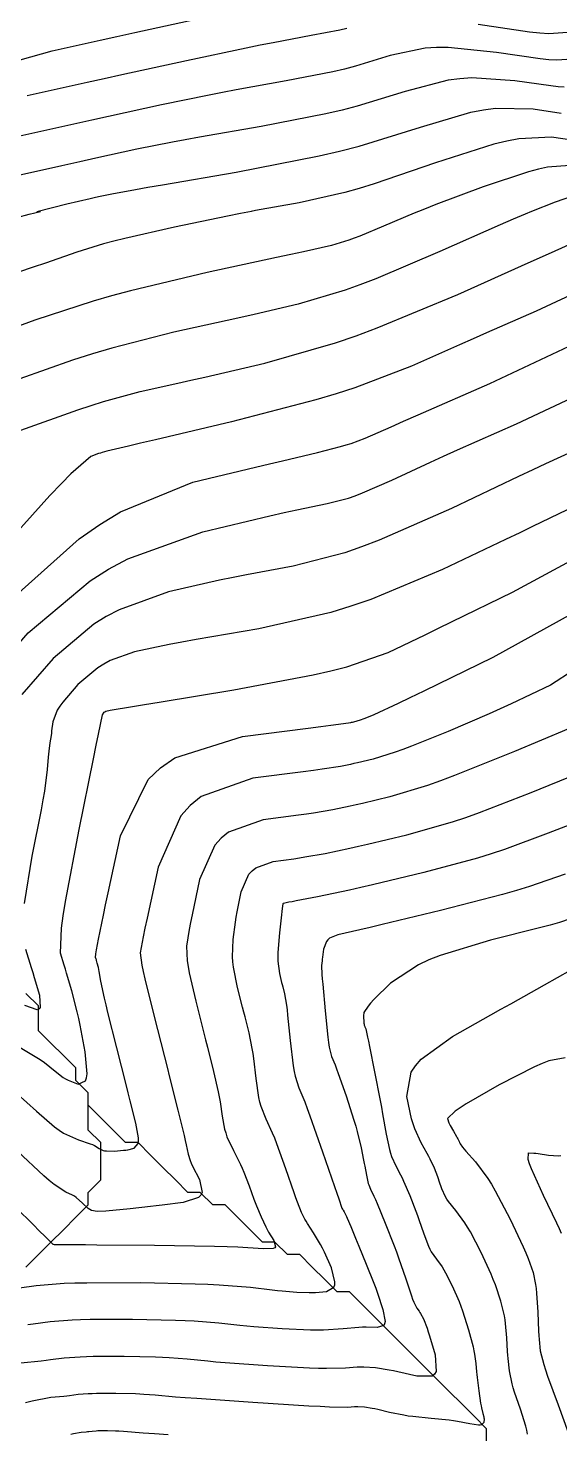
# Model space of a CAD drawing. Header units: metres. Extents: x 837475 to 838479, y 1189012 to 1191015.
# Drawn here: x 838094.1 to 838136.8, y 1189901.8 to 1190014.7 of the extents above; entities that cross this region are included whole.
import ezdxf

# ---------------------------------------------------------------- set-up
doc = ezdxf.new("R2010")
doc.units = ezdxf.units.M
doc.header["$LTSCALE"] = 0.3
for name, color, linetype in [('COTAS 10', 1, 'Continuous'), ('COTAS INT', 252, 'Continuous'), ('DRENAJE', 5, 'Continuous')]:
    doc.layers.add(name, color=color, linetype=linetype)

msp = doc.modelspace()

# ---------------------------------------------------------------- linework, layer by layer
at = {"layer": 'COTAS 10'}
for points, elevation in [([(838130.223, 1190015.053), (838134.345, 1190014.447), (838135.187, 1190014.36), (838135.9, 1190014.309), (838137.394, 1190014.415)], 1750), ([(838093.996, 1190009.329), (838098.821, 1190010.398), (838100.201, 1190010.701), (838101.599, 1190011.007), (838106.807, 1190012.14), (838111.584, 1190013.152), (838112.71, 1190013.381), (838113.752, 1190013.589), (838116.807, 1190014.157), (838119.115, 1190014.608), (838119.687, 1190014.742)], 1750), ([(838137.602, 1190003.692), (838135.793, 1190003.554), (838135.083, 1190003.394), (838134.282, 1190003.182), (838130.637, 1190001.977), (838126.829, 1190000.551), (838125.926, 1190000.2), (838125.423, 1190000), (838125.089, 1189999.867), (838122.614, 1189998.823), (838120.731, 1189998.026), (838120.268, 1189997.849), (838119.83, 1189997.691), (838118.458, 1189997.281), (838116.191, 1189996.772), (838115.188, 1189996.552), (838114.022, 1189996.298), (838108.458, 1189995.094), (838102.308, 1189993.638), (838100.772, 1189993.225), (838099.309, 1189992.808), (838094.631, 1189991.266), (838090.539, 1189989.775)], 1760), ([(838090.314, 1189961.806), (838094.09, 1189966.156), (838099.055, 1189970.333), (838100.549, 1189971.261), (838102.095, 1189972.091), (838108.107, 1189974.263), (838113.503, 1189975.54), (838114.66, 1189975.805), (838115.672, 1189976.032), (838118.107, 1189976.53), (838119.805, 1189976.971), (838120.352, 1189977.161), (838120.932, 1189977.381), (838123.301, 1189978.423), (838126.408, 1189979.866), (838127.452, 1189980.339), (838128.576, 1189980.844), (838133.301, 1189982.932), (838138.656, 1189985.465)], 1770), ([(838139.839, 1189964.394), (838136.032, 1189961.937), (838132.882, 1189960.444), (838131.994, 1189960.039), (838131.1, 1189959.637), (838127.815, 1189958.217), (838124.866, 1189957.027), (838124.183, 1189956.771), (838123.558, 1189956.546), (838121.783, 1189955.999), (838120.535, 1189955.702), (838120.241, 1189955.634), (838119.971, 1189955.573), (838119.182, 1189955.407), (838117.712, 1189955.187), (838117.011, 1189955.092), (838116.183, 1189954.983), (838112.132, 1189954.463), (838107.994, 1189952.991), (838107.112, 1189952.281), (838106.343, 1189951.439), (838104.517, 1189947.304), (838103.638, 1189943.215), (838103.466, 1189942.402), (838103.326, 1189941.727), (838103.078, 1189940.44), (838103.22, 1189939.435), (838103.326, 1189938.938), (838103.46, 1189938.345), (838104.181, 1189935.414), (838105.03, 1189932.083), (838105.244, 1189931.238), (838105.449, 1189930.426), (838106.114, 1189927.777), (838106.607, 1189925.757), (838106.704, 1189925.343), (838106.783, 1189924.992), (838106.927, 1189924.247), (838107.086, 1189923.733), (838107.175, 1189923.527), (838107.284, 1189923.294), (838107.838, 1189922.221), (838108.053, 1189921.174), (838107.947, 1189920.957), (838107.77, 1189920.771), (838106.532, 1189920.363), (838104.843, 1189920.164), (838104.381, 1189920.11), (838103.922, 1189920.057), (838102.286, 1189919.868), (838100.894, 1189919.719), (838100.589, 1189919.69), (838100.319, 1189919.667), (838099.634, 1189919.632), (838099.173, 1189919.737), (838099.044, 1189919.803), (838098.915, 1189919.885), (838098.443, 1189920.313), (838097.95, 1189920.772), (838097.808, 1189920.874), (838097.662, 1189920.964), (838097.115, 1189921.198), (838096.178, 1189921.802), (838095.787, 1189922.126), (838095.338, 1189922.518), (838093.244, 1189924.499)], 1780), ([(838138.563, 1189943.478), (838136.753, 1189942.877), (838136.01, 1189942.666), (838135.162, 1189942.435), (838131.227, 1189941.437), (838127.186, 1189940.224), (838126.271, 1189939.856), (838125.445, 1189939.476), (838123.199, 1189937.989), (838121.852, 1189936.668), (838121.593, 1189936.393), (838121.383, 1189936.156), (838121.037, 1189935.627), (838121.021, 1189935.359), (838121.02, 1189935.287), (838121.021, 1189935.216), (838121.035, 1189934.965), (838121.056, 1189934.763), (838121.062, 1189934.722), (838121.067, 1189934.687), (838121.084, 1189934.616), (838121.11, 1189934.552), (838121.121, 1189934.522), (838121.134, 1189934.487), (838121.194, 1189934.315), (838121.347, 1189933.66), (838121.418, 1189933.32), (838121.502, 1189932.911), (838121.911, 1189930.861), (838122.353, 1189928.575), (838122.458, 1189928.017), (838122.556, 1189927.492), (838122.848, 1189925.866), (838123.114, 1189924.614), (838123.195, 1189924.325), (838123.279, 1189924.06), (838123.612, 1189923.312), (838124, 1189922.589), (838124.12, 1189922.34), (838124.244, 1189922.069), (838124.737, 1189920.918), (838125.23, 1189919.661), (838125.355, 1189919.325), (838125.475, 1189918.994), (838125.865, 1189917.841), (838126.236, 1189916.847), (838126.344, 1189916.616), (838126.455, 1189916.405), (838126.871, 1189915.803), (838127.33, 1189915.188), (838127.467, 1189914.968), (838127.608, 1189914.727), (838128.152, 1189913.68), (838128.699, 1189912.416), (838128.842, 1189912.039), (838128.982, 1189911.65), (838129.453, 1189910.146), (838129.816, 1189908.769), (838129.886, 1189908.459), (838129.944, 1189908.181), (838130.047, 1189907.435), (838130.093, 1189906.769), (838130.116, 1189906.541), (838130.143, 1189906.294), (838130.276, 1189905.245), (838130.425, 1189904.251), (838130.462, 1189904.039), (838130.497, 1189903.854), (838130.609, 1189903.415), (838130.682, 1189903.146), (838130.693, 1189903.069), (838130.7, 1189902.99), (838130.692, 1189902.696), (838130.499, 1189902.493), (838130.39, 1189902.473), (838130.256, 1189902.468), (838129.569, 1189902.578), (838128.578, 1189902.772), (838128.252, 1189902.819), (838127.904, 1189902.865), (838126.464, 1189903.007), (838124.984, 1189903.159), (838124.611, 1189903.211), (838124.255, 1189903.267), (838123.104, 1189903.504), (838122.16, 1189903.727), (838121.935, 1189903.774), (838121.726, 1189903.816), (838121.099, 1189903.914), (838120.577, 1189903.949), (838120.432, 1189903.949), (838120.288, 1189903.947), (838119.768, 1189903.906), (838118.283, 1189903.926), (838117.531, 1189903.962), (838116.63, 1189904.01), (838112.143, 1189904.294), (838107.622, 1189904.607), (838106.7, 1189904.674), (838105.92, 1189904.733), (838104.297, 1189904.876), (838103.39, 1189904.95), (838103.063, 1189904.966), (838102.702, 1189904.979), (838101.124, 1189905.01), (838099.57, 1189905.008), (838099.224, 1189905.001), (838098.914, 1189904.991), (838098.102, 1189904.928), (838097.419, 1189904.841), (838097.191, 1189904.815), (838096.946, 1189904.788), (838095.922, 1189904.686), (838094.421, 1189904.413), (838093.875, 1189904.28)], 1790)]:
    msp.add_lwpolyline(points, dxfattribs=dict(at, elevation=elevation))
at = {"layer": 'COTAS INT'}
for points, elevation in [([(838092.582, 1190011.959), (838096.014, 1190012.916), (838099.875, 1190013.768), (838101.206, 1190014.059), (838102.65, 1190014.374), (838108.809, 1190015.711)], 1748), ([(838137.788, 1190012.239), (838136.519, 1190012.149), (838135.914, 1190012.193), (838135.199, 1190012.266), (838131.699, 1190012.781), (838127.823, 1190013.174), (838126.871, 1190013.171), (838125.971, 1190013.12), (838123.157, 1190012.532), (838120.372, 1190011.67), (838119.49, 1190011.446), (838118.561, 1190011.228), (838114.805, 1190010.494), (838110.796, 1190009.778), (838109.707, 1190009.571), (838108.628, 1190009.36), (838104.805, 1190008.57), (838100.549, 1190007.64), (838099.196, 1190007.343), (838097.767, 1190007.027), (838091.978, 1190005.743)], 1752), ([(838137.138, 1190009.989), (838136.64, 1190010.025), (838136.052, 1190010.086), (838133.175, 1190010.509), (838129.715, 1190010.732), (838128.761, 1190010.667), (838127.807, 1190010.547), (838124.373, 1190009.655), (838120.515, 1190008.46), (838119.294, 1190008.15), (838118.006, 1190007.848), (838112.803, 1190006.831), (838107.84, 1190005.966), (838106.704, 1190005.76), (838105.672, 1190005.569), (838102.803, 1190004.999), (838099.526, 1190004.28), (838098.236, 1190003.995), (838096.78, 1190003.672), (838090.141, 1190002.196), (838083.91, 1190000.806), (838082.711, 1190000.538), (838081.741, 1190000.32), (838080.338, 1190000)], 1754), ([(838094.78, 1190000), (838097.183, 1190000.627), (838099.08, 1190001.049), (838099.496, 1190001.141), (838099.865, 1190001.223), (838100.801, 1190001.428), (838102.716, 1190001.778), (838103.701, 1190001.95), (838104.884, 1190002.155), (838110.801, 1190003.168), (838117.452, 1190004.468), (838119.098, 1190004.853), (838120.659, 1190005.25), (838125.59, 1190006.777), (838129.643, 1190007.974), (838130.65, 1190008.163), (838131.608, 1190008.291), (838134.65, 1190008.237), (838136.906, 1190007.905)], 1756), ([(838137.759, 1190005.724), (838136.126, 1190005.964), (838133.5, 1190005.849), (838132.54, 1190005.659), (838131.479, 1190005.401), (838126.807, 1190003.899), (838121.884, 1190002.225), (838120.665, 1190001.857), (838119.509, 1190001.532), (838115.854, 1190000.706), (838112.345, 1190000.068), (838111.995, 1190000)], 1758), ([(838137.801, 1190001.224), (838136.399, 1190000.76), (838134.518, 1190000), (838133.991, 1189999.787), (838133.049, 1189999.384), (838131.987, 1189998.923), (838127.159, 1189996.776), (838122.003, 1189994.592), (838120.734, 1189994.108), (838119.535, 1189993.676), (838115.777, 1189992.553), (838112.232, 1189991.734), (838111.166, 1189991.493), (838110.064, 1189991.247), (838105.777, 1189990.31), (838100.801, 1189989.026), (838099.263, 1189988.561), (838097.656, 1189988.049), (838091.275, 1189985.807)], 1762), ([(838093.176, 1189999.519), (838094.161, 1189999.791), (838095.07, 1190000)], 1756), ([(838112.033, 1190000), (838111.137, 1189999.828), (838110.088, 1189999.621), (838105.854, 1189998.738), (838101.858, 1189997.828), (838100.96, 1189997.604), (838100.152, 1189997.392), (838097.987, 1189996.725), (838095.494, 1189995.856), (838094.48, 1189995.517), (838093.325, 1189995.134)], 1758), ([(838093.493, 1189982.429), (838098.066, 1189984.061), (838099.147, 1189984.418), (838100.149, 1189984.733), (838103.097, 1189985.526), (838106.105, 1189986.196), (838107.145, 1189986.434), (838108.274, 1189986.695), (838113.097, 1189987.825), (838118.764, 1189989.447), (838120.425, 1189990.018), (838122.126, 1189990.642), (838128.603, 1189993.332), (838134.236, 1189995.866), (838135.405, 1189996.391), (838136.405, 1189996.839), (838138.603, 1189997.818)], 1764), ([(838138.835, 1189993.853), (838134.879, 1189991.999), (838130.906, 1189990.251), (838129.818, 1189989.769), (838128.737, 1189989.288), (838124.879, 1189987.561), (838120.336, 1189985.829), (838118.824, 1189985.346), (838117.2, 1189984.861), (838110.416, 1189983.097), (838104.315, 1189981.656), (838103.123, 1189981.375), (838102.147, 1189981.145), (838100.416, 1189980.742), (838100.02, 1189980.635), (838099.886, 1189980.593), (838099.74, 1189980.545), (838099.127, 1189980.326), (838097.522, 1189978.932), (838096.753, 1189978.144), (838095.842, 1189977.181), (838091.377, 1189972.25)], 1766), ([(838092.09, 1189968.24), (838098.194, 1189973.699), (838099.852, 1189974.859), (838101.495, 1189975.867), (838107.316, 1189978.24), (838112.335, 1189979.446), (838113.474, 1189979.719), (838114.504, 1189979.965), (838117.316, 1189980.635), (838119.183, 1189981.114), (838119.618, 1189981.241), (838120.016, 1189981.364), (838121.155, 1189981.789), (838123.238, 1189982.71), (838124.232, 1189983.147), (838125.406, 1189983.663), (838131.155, 1189986.181), (838137.988, 1189989.382)], 1768), ([(838138.086, 1189980.838), (838135.641, 1189979.718), (838134.629, 1189979.244), (838133.472, 1189978.699), (838128.086, 1189976.137), (838122.282, 1189973.586), (838120.862, 1189973.047), (838119.524, 1189972.58), (838115.364, 1189971.501), (838111.621, 1189970.816), (838110.545, 1189970.598), (838109.452, 1189970.368), (838105.364, 1189969.436), (838101.386, 1189967.999), (838100.363, 1189967.45), (838099.375, 1189966.836), (838096.09, 1189964.073), (838093.592, 1189961.195)], 1772), ([(838137.374, 1189976.03), (838134.59, 1189974.683), (838133.561, 1189974.188), (838132.421, 1189973.641), (838127.374, 1189971.226), (838121.598, 1189968.818), (838119.999, 1189968.276), (838118.399, 1189967.787), (838112.62, 1189966.471), (838107.57, 1189965.599), (838106.43, 1189965.39), (838105.402, 1189965.195), (838102.62, 1189964.61), (838100.677, 1189963.907), (838100.178, 1189963.639), (838099.695, 1189963.339), (838098.09, 1189961.99), (838096.87, 1189960.584), (838096.629, 1189960.248), (838096.431, 1189959.936), (838096.066, 1189959.004), (838095.976, 1189958.267), (838095.952, 1189958.078), (838095.927, 1189957.895), (838095.838, 1189957.291), (838095.752, 1189956.623), (838095.729, 1189956.4), (838095.706, 1189956.162), (838095.627, 1189955.164), (838095.391, 1189953.424), (838095.269, 1189952.717), (838095.123, 1189951.912), (838094.393, 1189948.194), (838093.771, 1189944.399)], 1774), ([(838092.917, 1189933.136), (838094.664, 1189932.098), (838095.048, 1189931.85), (838095.389, 1189931.62), (838096.258, 1189930.93), (838096.897, 1189930.419), (838097.092, 1189930.3), (838097.295, 1189930.192), (838098.093, 1189929.884), (838098.7, 1189930.135), (838098.782, 1189930.379), (838098.826, 1189930.699), (838098.675, 1189932.483), (838098.27, 1189934.619), (838098.153, 1189935.161), (838098.035, 1189935.681), (838097.593, 1189937.378), (838097.178, 1189938.786), (838097.077, 1189939.125), (838096.981, 1189939.44), (838096.686, 1189940.393), (838096.758, 1189942.409), (838096.895, 1189943.395), (838097.082, 1189944.567), (838098.179, 1189950.342), (838099.336, 1189956.006), (838099.561, 1189957.107), (838099.745, 1189958.005), (838100.065, 1189959.562), (838100.19, 1189959.761), (838100.251, 1189959.803), (838100.324, 1189959.841), (838100.681, 1189959.93), (838102.468, 1189960.214), (838103.441, 1189960.374), (838104.622, 1189960.569), (838110.616, 1189961.566), (838116.986, 1189962.771), (838118.404, 1189963.098), (838119.671, 1189963.421), (838122.998, 1189964.564), (838125.96, 1189965.99), (838126.997, 1189966.492), (838128.128, 1189967.042), (838132.998, 1189969.414), (838137.989, 1189972.117)], 1776), ([(838093.195, 1189929.108), (838094.751, 1189927.715), (838096.198, 1189926.445), (838096.571, 1189926.175), (838096.931, 1189925.941), (838098.13, 1189925.391), (838099.066, 1189925.094), (838099.261, 1189925.019), (838099.428, 1189924.947), (838099.799, 1189924.715), (838100.103, 1189924.554), (838100.227, 1189924.527), (838100.37, 1189924.507), (838101.031, 1189924.501), (838101.746, 1189924.562), (838101.922, 1189924.585), (838102.088, 1189924.611), (838102.61, 1189924.728), (838102.91, 1189925.119), (838102.937, 1189925.317), (838102.939, 1189925.555), (838102.74, 1189926.738), (838102.287, 1189928.541), (838102.128, 1189929.169), (838101.954, 1189929.853), (838101.205, 1189932.791), (838100.495, 1189935.623), (838100.346, 1189936.242), (838100.218, 1189936.788), (838099.927, 1189938.16), (838099.788, 1189938.932), (838099.756, 1189939.099), (838099.726, 1189939.246), (838099.642, 1189939.609), (838099.58, 1189939.819), (838099.565, 1189939.87), (838099.55, 1189939.917), (838099.506, 1189940.059), (838099.517, 1189940.359), (838099.538, 1189940.506), (838099.565, 1189940.68), (838099.729, 1189941.54), (838100.131, 1189943.443), (838100.309, 1189944.274), (838100.516, 1189945.238), (838101.507, 1189949.819), (838103.729, 1189954.357), (838104.712, 1189955.293), (838105.855, 1189956.091), (838111.311, 1189957.816), (838116.567, 1189958.48), (838117.583, 1189958.61), (838118.409, 1189958.716), (838119.804, 1189958.9), (838119.993, 1189958.94), (838120.058, 1189958.954), (838120.128, 1189958.97), (838120.427, 1189959.042), (838120.852, 1189959.173), (838121.002, 1189959.227), (838121.166, 1189959.288), (838121.872, 1189959.573), (838123.825, 1189960.482), (838124.774, 1189960.937), (838125.901, 1189961.481), (838131.445, 1189964.177), (838137.778, 1189967.701)], 1778), ([(838137.493, 1189958.422), (838133.139, 1189956.601), (838128.336, 1189954.671), (838127.208, 1189954.251), (838126.168, 1189953.88), (838123.139, 1189952.957), (838120.941, 1189952.433), (838120.425, 1189952.314), (838119.949, 1189952.207), (838118.561, 1189951.915), (838117.015, 1189951.659), (838116.439, 1189951.575), (838115.799, 1189951.485), (838112.952, 1189951.111), (838110.185, 1189950.126), (838109.594, 1189949.651), (838109.08, 1189949.088), (838107.859, 1189946.323), (838107.258, 1189943.471), (838107.134, 1189942.854), (838107.03, 1189942.311), (838106.81, 1189940.973), (838106.862, 1189939.775), (838106.93, 1189939.32), (838107.021, 1189938.813), (838107.541, 1189936.536), (838108.168, 1189934.074), (838108.326, 1189933.45), (838108.478, 1189932.85), (838108.969, 1189930.893), (838109.348, 1189929.248), (838109.428, 1189928.846), (838109.498, 1189928.468), (838109.664, 1189927.293), (838109.861, 1189926.251), (838109.951, 1189925.955), (838110.057, 1189925.657), (838110.567, 1189924.554), (838111.133, 1189923.434), (838111.273, 1189923.124), (838111.407, 1189922.815), (838111.832, 1189921.701), (838112.211, 1189920.642), (838112.315, 1189920.368), (838112.419, 1189920.102), (838112.792, 1189919.21), (838113.177, 1189918.407), (838113.288, 1189918.198), (838113.401, 1189917.993), (838113.827, 1189917.302), (838113.96, 1189916.803), (838113.889, 1189916.72), (838113.771, 1189916.661), (838112.954, 1189916.647), (838110.935, 1189916.772), (838110.06, 1189916.801), (838109.046, 1189916.827), (838104.243, 1189916.9), (838099.595, 1189916.945), (838098.681, 1189916.953), (838097.927, 1189916.96), (838096.551, 1189916.972), (838096.289, 1189916.975), (838096.239, 1189916.976), (838096.197, 1189916.978), (838096.126, 1189916.987), (838096.117, 1189916.996), (838096.114, 1189916.998), (838096.111, 1189916.999), (838096.1, 1189917.004), (838095.425, 1189917.662), (838095.003, 1189918.076), (838094.479, 1189918.59), (838091.737, 1189921.283)], 1782), ([(838093.406, 1189913.515), (838094.724, 1189913.702), (838096.981, 1189913.876), (838097.842, 1189913.905), (838098.804, 1189913.925), (838103.126, 1189913.931), (838107.513, 1189913.844), (838108.516, 1189913.806), (838109.426, 1189913.763), (838111.947, 1189913.557), (838113.687, 1189913.348), (838114.105, 1189913.302), (838114.495, 1189913.262), (838115.672, 1189913.16), (838116.643, 1189913.127), (838116.903, 1189913.13), (838117.16, 1189913.139), (838118.056, 1189913.213), (838118.645, 1189913.569), (838118.708, 1189913.756), (838118.728, 1189913.98), (838118.441, 1189915.107), (838117.875, 1189916.375), (838117.72, 1189916.688), (838117.564, 1189916.985), (838117.007, 1189917.92), (838116.522, 1189918.676), (838116.411, 1189918.86), (838116.312, 1189919.033), (838116.039, 1189919.566), (838115.722, 1189920.383), (838115.594, 1189920.736), (838115.449, 1189921.143), (838114.782, 1189923.07), (838114.065, 1189925.073), (838113.888, 1189925.528), (838113.721, 1189925.94), (838113.196, 1189927.07), (838112.793, 1189928.087), (838112.702, 1189928.429), (838112.62, 1189928.797), (838112.4, 1189930.34), (838112.214, 1189931.944), (838112.153, 1189932.35), (838112.089, 1189932.739), (838111.824, 1189934.008), (838111.507, 1189935.274), (838111.409, 1189935.662), (838111.307, 1189936.066), (838110.901, 1189937.657), (838110.582, 1189939.28), (838110.534, 1189939.703), (838110.504, 1189940.115), (838110.541, 1189941.506), (838110.734, 1189942.896), (838110.803, 1189943.306), (838110.877, 1189943.728), (838111.201, 1189945.341), (838111.818, 1189946.738), (838112.077, 1189947.022), (838112.376, 1189947.262), (838113.773, 1189947.759), (838115.415, 1189947.987), (838115.867, 1189948.058), (838116.318, 1189948.131), (838117.939, 1189948.422), (838119.926, 1189948.84), (838120.609, 1189948.994), (838121.348, 1189949.164), (838124.495, 1189949.915), (838128.17, 1189950.959), (838129.242, 1189951.314), (838130.338, 1189951.697), (838134.495, 1189953.32), (838138.236, 1189954.836)], 1784), ([(838138.98, 1189951.251), (838135.851, 1189950.039), (838132.34, 1189948.724), (838131.276, 1189948.377), (838130.172, 1189948.038), (838125.851, 1189946.873), (838121.755, 1189945.895), (838120.792, 1189945.674), (838119.904, 1189945.474), (838117.317, 1189944.93), (838115.622, 1189944.603), (838115.295, 1189944.54), (838115.031, 1189944.49), (838114.594, 1189944.407), (838114.566, 1189944.397), (838114.56, 1189944.393), (838114.555, 1189944.387), (838114.543, 1189944.36), (838114.497, 1189943.984), (838114.471, 1189943.759), (838114.438, 1189943.481), (838114.272, 1189942.04), (838114.145, 1189940.454), (838114.138, 1189940.086), (838114.143, 1189939.747), (838114.261, 1189938.779), (838114.445, 1189938.057), (838114.491, 1189937.874), (838114.536, 1189937.698), (838114.68, 1189937.124), (838114.83, 1189936.23), (838114.878, 1189935.853), (838114.929, 1189935.42), (838115.136, 1189933.386), (838115.38, 1189931.342), (838115.453, 1189930.903), (838115.529, 1189930.518), (838115.825, 1189929.585), (838116.308, 1189928.446), (838116.502, 1189927.931), (838116.722, 1189927.33), (838117.732, 1189924.439), (838118.688, 1189921.644), (838118.874, 1189921.104), (838119.025, 1189920.665), (838119.286, 1189919.922), (838119.335, 1189919.826), (838119.353, 1189919.794), (838119.373, 1189919.761), (838119.46, 1189919.625), (838119.604, 1189919.353), (838119.659, 1189919.234), (838119.72, 1189919.097), (838119.998, 1189918.443), (838120.385, 1189917.505), (838120.515, 1189917.188), (838120.655, 1189916.846), (838121.244, 1189915.403), (838121.848, 1189913.872), (838121.997, 1189913.473), (838122.138, 1189913.086), (838122.583, 1189911.78), (838122.749, 1189910.804), (838122.715, 1189910.625), (838122.645, 1189910.486), (838122.105, 1189910.313), (838121.223, 1189910.349), (838120.937, 1189910.341), (838120.635, 1189910.326), (838119.395, 1189910.206), (838117.819, 1189910.103), (838117.305, 1189910.098), (838116.756, 1189910.103), (838114.495, 1189910.205), (838112.204, 1189910.377), (838111.637, 1189910.426), (838111.098, 1189910.476), (838109.397, 1189910.663), (838107.414, 1189910.825), (838106.698, 1189910.859), (838105.909, 1189910.889), (838102.459, 1189910.957), (838099.059, 1189910.953), (838098.302, 1189910.937), (838097.626, 1189910.914), (838095.85, 1189910.777), (838094.483, 1189910.599), (838094.065, 1189910.55)], 1786), ([(838137.207, 1189946.759), (838134.343, 1189945.751), (838133.31, 1189945.44), (838132.174, 1189945.116), (838127.207, 1189943.83), (838122.508, 1189942.694), (838121.542, 1189942.463), (838120.72, 1189942.269), (838118.961, 1189941.874), (838118.289, 1189941.602), (838118.152, 1189941.486), (838118.038, 1189941.352), (838117.805, 1189940.723), (838117.727, 1189940.07), (838117.71, 1189939.922), (838117.695, 1189939.788), (838117.657, 1189939.419), (838117.684, 1189938.692), (838117.71, 1189938.332), (838117.744, 1189937.902), (838117.935, 1189935.776), (838118.162, 1189933.645), (838118.22, 1189933.212), (838118.275, 1189932.848), (838118.455, 1189932.1), (838118.732, 1189931.431), (838118.849, 1189931.116), (838118.984, 1189930.745), (838119.614, 1189928.936), (838120.254, 1189926.972), (838120.394, 1189926.502), (838120.519, 1189926.066), (838120.837, 1189924.759), (838121.031, 1189923.758), (838121.077, 1189923.513), (838121.12, 1189923.283), (838121.248, 1189922.57), (838121.364, 1189922.022), (838121.4, 1189921.895), (838121.437, 1189921.779), (838121.583, 1189921.452), (838121.858, 1189920.876), (838121.977, 1189920.604), (838122.114, 1189920.283), (838122.763, 1189918.718), (838123.483, 1189916.883), (838123.666, 1189916.392), (838123.841, 1189915.909), (838124.411, 1189914.224), (838124.865, 1189912.869), (838124.967, 1189912.594), (838125.059, 1189912.362), (838125.305, 1189911.883), (838125.494, 1189911.629), (838125.551, 1189911.538), (838125.609, 1189911.439), (838125.834, 1189911.006), (838126.122, 1189910.266), (838126.22, 1189909.973), (838126.325, 1189909.642), (838126.772, 1189908.127), (838126.85, 1189906.79), (838126.723, 1189906.571), (838126.531, 1189906.417), (838125.302, 1189906.406), (838123.789, 1189906.761), (838123.419, 1189906.838), (838123.07, 1189906.905), (838121.986, 1189907.071), (838121.042, 1189907.133), (838120.781, 1189907.135), (838120.52, 1189907.13), (838119.581, 1189907.056), (838118.051, 1189907.015), (838117.418, 1189907.03), (838116.693, 1189907.057), (838113.319, 1189907.249), (838109.913, 1189907.492), (838109.168, 1189907.55), (838108.509, 1189907.605), (838106.847, 1189907.77), (838105.402, 1189907.888), (838104.88, 1189907.912), (838104.306, 1189907.934), (838101.792, 1189907.984), (838099.314, 1189907.981), (838098.763, 1189907.969), (838098.27, 1189907.952), (838096.976, 1189907.853), (838095.888, 1189907.714), (838095.524, 1189907.673), (838095.134, 1189907.63), (838093.501, 1189907.466)], 1788), ([(838093.865, 1189940.728), (838094.328, 1189939.252), (838094.452, 1189938.85), (838094.573, 1189938.45), (838094.996, 1189937.027), (838095.066, 1189936.043), (838094.965, 1189935.92), (838094.811, 1189935.862), (838093.823, 1189936.192)], 1774), ([(838134.183, 1189901.746), (838134.129, 1189902.066), (838134.056, 1189902.403), (838133.625, 1189903.764), (838133.15, 1189905.133), (838133.048, 1189905.475), (838132.959, 1189905.802), (838132.745, 1189906.849), (838132.633, 1189907.828), (838132.608, 1189908.112), (838132.586, 1189908.402), (838132.53, 1189909.494), (838132.434, 1189910.633), (838132.386, 1189910.952), (838132.33, 1189911.273), (838132.055, 1189912.444), (838131.609, 1189913.762), (838131.445, 1189914.175), (838131.265, 1189914.61), (838130.47, 1189916.354), (838129.606, 1189918.016), (838129.383, 1189918.398), (838129.166, 1189918.746), (838128.438, 1189919.722), (838127.85, 1189920.448), (838127.722, 1189920.639), (838127.608, 1189920.824), (838127.319, 1189921.458), (838127.108, 1189922.08), (838127.044, 1189922.258), (838126.977, 1189922.44), (838126.711, 1189923.117), (838126.374, 1189923.855), (838126.262, 1189924.075), (838126.142, 1189924.301), (838125.641, 1189925.173), (838125.129, 1189926.299), (838125.002, 1189926.685), (838124.881, 1189927.103), (838124.497, 1189928.882), (838124.849, 1189930.834), (838125.193, 1189931.361), (838125.643, 1189931.883), (838128.158, 1189933.719), (838131.244, 1189935.447), (838132.054, 1189935.9), (838132.845, 1189936.342), (838135.543, 1189937.847), (838137.639, 1189939.025)], 1792), ([(838137.211, 1189932), (838135.891, 1189931.738), (838135.354, 1189931.531), (838134.743, 1189931.266), (838131.918, 1189929.825), (838129.269, 1189928.301), (838128.769, 1189927.985), (838128.37, 1189927.714), (838127.773, 1189927.115), (838127.883, 1189926.775), (838127.931, 1189926.667), (838127.985, 1189926.552), (838128.243, 1189926.088), (838128.496, 1189925.663), (838128.548, 1189925.574), (838128.592, 1189925.496), (838128.684, 1189925.316), (838128.723, 1189925.218), (838128.733, 1189925.191), (838128.742, 1189925.165), (838128.773, 1189925.075), (838128.979, 1189924.802), (838129.099, 1189924.661), (838129.246, 1189924.491), (838130.005, 1189923.642), (838131.002, 1189922.305), (838131.299, 1189921.828), (838131.605, 1189921.305), (838132.788, 1189919.029), (838133.831, 1189916.803), (838134.049, 1189916.311), (838134.236, 1189915.873), (838134.656, 1189914.741), (838134.845, 1189913.777), (838134.886, 1189913.446), (838134.923, 1189913.086), (838135.013, 1189911.554), (838135.079, 1189910.035), (838135.101, 1189909.683), (838135.123, 1189909.362), (838135.213, 1189908.452), (838135.492, 1189907.353), (838135.633, 1189906.912), (838135.802, 1189906.412), (838136.642, 1189904.112), (838137.456, 1189901.889)], 1794), ([(838136.921, 1189917.865), (838136.746, 1189918.252), (838136.536, 1189918.707), (838135.483, 1189920.922), (838134.515, 1189923.067), (838134.358, 1189923.478), (838134.25, 1189923.811), (838134.261, 1189924.351), (838134.706, 1189924.337), (838134.871, 1189924.321), (838135.055, 1189924.298), (838135.87, 1189924.169), (838136.691, 1189924.124), (838136.879, 1189924.155)], 1796), ([(838097.51, 1189901.74), (838097.732, 1189901.794), (838098.342, 1189901.905), (838098.759, 1189901.947), (838098.858, 1189901.957), (838098.951, 1189901.968), (838099.229, 1189902.003), (838099.559, 1189902.029), (838099.684, 1189902.033), (838099.825, 1189902.036), (838100.457, 1189902.037), (838101.099, 1189902.024), (838101.245, 1189902.019), (838101.378, 1189902.012), (838101.747, 1189901.982), (838103.331, 1189901.862), (838104.231, 1189901.798), (838105.331, 1189901.722)], 1792)]:
    msp.add_lwpolyline(points, dxfattribs=dict(at, elevation=elevation))
at = {"layer": 'DRENAJE'}
for points in [[(838098.913, 1189928.177, 1776.871), (838098.913, 1189929.176, 1776.505), (838097.914, 1189930.176, 1776.096), (838097.914, 1189931.176, 1776.023), (838096.914, 1189932.175, 1775.997), (838095.914, 1189933.175, 1775.784), (838094.915, 1189934.175, 1775.046), (838094.915, 1189935.174, 1774.519), (838094.915, 1189936.174, 1774.169), (838093.915, 1189937.174, 1774.013)], [(838093.915, 1189915.181, 1783.312), (838094.915, 1189916.181, 1782.737), (838095.914, 1189917.18, 1782.053), (838096.914, 1189918.18, 1781.403), (838097.914, 1189919.18, 1780.705), (838098.913, 1189920.179, 1780.014), (838098.913, 1189921.179, 1779.604), (838099.913, 1189922.179, 1779.046), (838099.913, 1189923.178, 1778.636), (838099.913, 1189924.178, 1778.255), (838099.913, 1189925.178, 1778.016), (838098.913, 1189926.177, 1777.64), (838098.913, 1189927.177, 1777.254), (838098.913, 1189928.177, 1776.871)], [(838130.903, 1189901.186, 1790.743), (838130.903, 1189902.185, 1790.373), (838129.903, 1189903.185, 1790.057), (838128.903, 1189904.185, 1789.79), (838127.904, 1189905.184, 1789.073), (838126.904, 1189906.184, 1788.344), (838125.904, 1189907.184, 1788.033), (838124.905, 1189908.183, 1787.837), (838123.905, 1189909.183, 1787.107), (838122.905, 1189910.183, 1786.365), (838121.906, 1189911.182, 1786.025), (838120.906, 1189912.182, 1785.582), (838119.906, 1189913.182, 1784.845), (838118.907, 1189913.182, 1784.38), (838117.907, 1189914.181, 1784.034), (838116.907, 1189915.181, 1783.834), (838115.908, 1189916.181, 1783.19), (838114.908, 1189916.181, 1782.726), (838113.908, 1189917.18, 1782.209), (838112.909, 1189917.18, 1782.064), (838111.909, 1189918.18, 1781.993), (838110.909, 1189919.18, 1781.697), (838109.91, 1189920.179, 1781.063), (838108.91, 1189920.179, 1780.649), (838107.91, 1189921.179, 1780.121), (838106.911, 1189921.179, 1780.025), (838105.911, 1189922.179, 1779.852), (838104.911, 1189923.178, 1779.286), (838103.912, 1189924.178, 1778.671), (838102.912, 1189925.178, 1778.131), (838101.912, 1189925.178, 1778.031), (838100.913, 1189926.177, 1777.977), (838099.913, 1189927.177, 1777.558), (838098.913, 1189928.177, 1776.871)]]:
    msp.add_polyline3d(points, dxfattribs=at)

doc.saveas('drawing.dxf')
